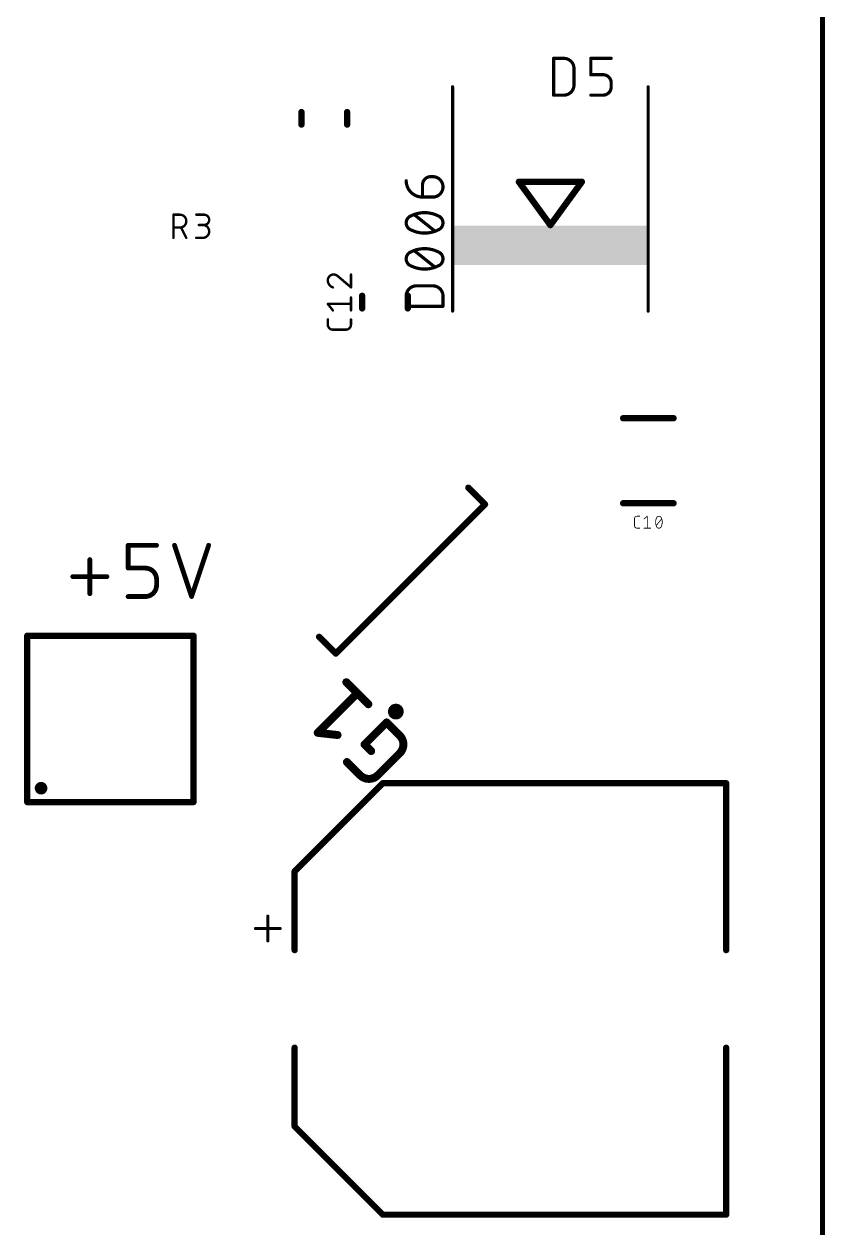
# Model space of a CAD drawing. Extents: x 0 to 95, y -1 to 127.
# Drawn here: x 69.65 to 95.08, y 43.53 to 81.75 of the extents above; entities that cross this region are included whole.
import ezdxf

# ---------------------------------------------------------------- set-up
doc = ezdxf.new("R2010")
doc.units = 0
doc.layers.add('21', color=253, linetype='CONTINUOUS')
doc.layers.add('25', color=253, linetype='CONTINUOUS')

# ---------------------------------------------------------------- blocks, each defined once
blk = doc.blocks.new('RECT')
blk.add_solid([(-0.5, -0.5), (0.5, -0.5), (-0.5, 0.5), (0.5, 0.5)])

msp = doc.modelspace()

# ---------------------------------------------------------------- linework, layer by layer
at = {"layer": '21'}
for points, const_width in [([(95, 100.4), (95, 1.4)], 0.1524), ([(83.255, 72.6394), (83.255, 79.7606)], 0.1016), ([(89.465, 72.6394), (89.465, 79.7606)], 0.1016), ([(78.4562, 78.96), (78.4562, 78.56)], 0.2), ([(79.9062, 78.96), (79.9062, 78.56)], 0.2), ([(85.36, 76.743), (86.36, 75.37)], 0.2032), ([(87.36, 76.743), (85.36, 76.743)], 0.2032), ([(86.36, 75.37), (87.36, 76.743)], 0.2032), ([(80.3831, 73.1253), (80.3831, 72.7253)], 0.2), ([(81.8331, 73.1253), (81.8331, 72.7253)], 0.2), ([(88.67, 69.2388), (90.27, 69.2388)], 0.2), ([(84.2852, 66.5024), (83.7549, 67.0327)], 0.2), ([(84.2852, 66.5024), (79.5476, 61.7648)], 0.2), ([(90.27, 66.5388), (88.67, 66.5388)], 0.2), ([(69.75, 62.33), (75.03, 62.33)], 0.2), ([(69.75, 57.05), (69.75, 62.33)], 0.2), ([(75.03, 62.33), (75.03, 57.05)], 0.2), ([(79.5476, 61.7648), (79.0173, 62.2951)], 0.2), ([(81.04, 57.65), (78.24, 54.85)], 0.2), ([(91.94, 57.65), (81.04, 57.65)], 0.2), ([(91.94, 57.65), (91.94, 52.35)], 0.2), ([(75.03, 57.05), (69.75, 57.05)], 0.2), ([(78.24, 54.85), (78.24, 52.35)], 0.2), ([(77.39, 52.6457), (77.39, 53.4246)], 0.1016), ([(77.0005, 53.0352), (77.7795, 53.0352)], 0.1016), ([(78.24, 46.75), (78.24, 49.25)], 0.2), ([(91.94, 43.95), (91.94, 49.25)], 0.2), ([(81.04, 43.95), (78.24, 46.75)], 0.2), ([(91.94, 43.95), (81.04, 43.95)], 0.2)]:
    msp.add_lwpolyline(points, dxfattribs=dict(at, const_width=const_width))
for points, const_width in [([(83.2804, 79.7606, 1), (83.2296, 79.7606)], 0.0508), ([(89.4904, 79.7606, 1), (89.4396, 79.7606)], 0.0508), ([(78.5062, 78.96, 1), (78.4062, 78.96)], 0.1), ([(79.9562, 78.96, 1), (79.8562, 78.96)], 0.1), ([(78.4062, 78.56, 1), (78.5062, 78.56)], 0.1), ([(79.8562, 78.56, 1), (79.9562, 78.56)], 0.1), ([(85.4011, 76.7729, 1), (85.3189, 76.7131)], 0.1016), ([(85.36, 76.7938, 1), (85.36, 76.6922)], 0.1016), ([(87.4011, 76.7131, 1), (87.3189, 76.7729)], 0.1016), ([(87.36, 76.6922, 1), (87.36, 76.7938)], 0.1016), ([(86.3189, 75.3999, 1), (86.4011, 75.3401)], 0.1016), ([(86.3189, 75.3401, 1), (86.4011, 75.3999)], 0.1016), ([(80.4331, 73.1253, 1), (80.3331, 73.1253)], 0.1), ([(81.8831, 73.1253, 1), (81.7831, 73.1253)], 0.1), ([(80.3331, 72.7253, 1), (80.4331, 72.7253)], 0.1), ([(81.7831, 72.7253, 1), (81.8831, 72.7253)], 0.1), ([(83.2296, 72.6394, 1), (83.2804, 72.6394)], 0.0508), ([(89.4396, 72.6394, 1), (89.4904, 72.6394)], 0.0508), ([(88.67, 69.2888, 1), (88.67, 69.1888)], 0.1), ([(90.27, 69.1888, 1), (90.27, 69.2888)], 0.1), ([(83.7902, 67.0681, 1), (83.7195, 66.9974)], 0.1), ([(84.3206, 66.4671, 1), (84.2498, 66.5378)], 0.1), ([(84.2498, 66.4671, 1), (84.3206, 66.5378)], 0.1), ([(88.67, 66.5888, 1), (88.67, 66.4888)], 0.1), ([(90.27, 66.4888, 1), (90.27, 66.5888)], 0.1), ([(69.75, 62.38, 1), (69.75, 62.28)], 0.1), ([(69.8, 62.33, 1), (69.7, 62.33)], 0.1), ([(75.08, 62.33, 1), (74.98, 62.33)], 0.1), ([(75.03, 62.28, 1), (75.03, 62.38)], 0.1), ([(79.0526, 62.3305, 1), (78.9819, 62.2598)], 0.1), ([(79.5122, 61.8001, 1), (79.5829, 61.7294)], 0.1), ([(79.5122, 61.7294, 1), (79.5829, 61.8001)], 0.1), ([(81.4532, 59.7978, 1), (81.4532, 60.0478, 1), (81.4532, 59.7978)], 0.25), ([(81.04, 57.7, 1), (81.04, 57.6)], 0.1), ([(81.0754, 57.6146, 1), (81.0046, 57.6854)], 0.1), ([(91.99, 57.65, 1), (91.89, 57.65)], 0.1), ([(91.94, 57.6, 1), (91.94, 57.7)], 0.1), ([(70.19, 57.39, 1), (70.19, 57.59, 1), (70.19, 57.39)], 0.2), ([(69.75, 57.1, 1), (69.75, 57)], 0.1), ([(69.7, 57.05, 1), (69.8, 57.05)], 0.1), ([(74.98, 57.05, 1), (75.08, 57.05)], 0.1), ([(75.03, 57, 1), (75.03, 57.1)], 0.1), ([(78.2046, 54.8854, 1), (78.2754, 54.8146)], 0.1), ([(78.29, 54.85, 1), (78.19, 54.85)], 0.1), ([(77.4154, 53.4246, 1), (77.3646, 53.4246)], 0.0508), ([(77.0005, 53.0606, 1), (77.0005, 53.0098)], 0.0508), ([(77.7795, 53.0098, 1), (77.7795, 53.0606)], 0.0508), ([(77.3646, 52.6457, 1), (77.4154, 52.6457)], 0.0508), ([(78.19, 52.35, 1), (78.29, 52.35)], 0.1), ([(91.89, 52.35, 1), (91.99, 52.35)], 0.1), ([(78.29, 49.25, 1), (78.19, 49.25)], 0.1), ([(91.99, 49.25, 1), (91.89, 49.25)], 0.1), ([(78.2754, 46.7854, 1), (78.2046, 46.7146)], 0.1), ([(78.19, 46.75, 1), (78.29, 46.75)], 0.1), ([(81.04, 44, 1), (81.04, 43.9)], 0.1), ([(81.0046, 43.9146, 1), (81.0754, 43.9854)], 0.1), ([(91.89, 43.95, 1), (91.99, 43.95)], 0.1), ([(91.94, 43.9, 1), (91.94, 44)], 0.1)]:
    msp.add_lwpolyline(points, format="xyb", dxfattribs=dict(at, const_width=const_width))
at = {"layer": '25'}
for points, const_width in [([(86.4609, 79.4958), (86.4609, 80.6642)], 0.1016), ([(86.4609, 80.6642), (86.7854, 80.6642)], 0.1016), ([(87.642, 80.1449), (87.642, 80.6642)], 0.1016), ([(87.642, 80.6642), (88.2911, 80.6642)], 0.1016), ([(87.11, 80.3396), (87.11, 79.8204)], 0.1016), ([(88.0315, 80.1449), (87.642, 80.1449)], 0.1016), ([(88.2911, 79.7554), (88.2911, 79.8853)], 0.1016), ([(86.7854, 79.4958), (86.4609, 79.4958)], 0.1016), ([(87.642, 79.4958), (88.0315, 79.4958)], 0.1016), ([(82.5607, 76.908), (82.6256, 76.908)], 0.1016), ([(82.3011, 76.2589), (82.3011, 76.6484)], 0.1016), ([(82.6256, 76.2589), (82.3011, 76.2589)], 0.1016), ([(74.3913, 74.9641), (74.3913, 75.7007)], 0.0762), ([(74.3913, 75.7007), (74.5959, 75.7007)], 0.0762), ([(75.1177, 75.7007), (75.3632, 75.7007)], 0.0762), ([(82.6906, 75.1808), (82.0414, 75.7001)], 0.1016), ([(74.5959, 75.2915), (74.3913, 75.2915)], 0.0762), ([(74.8005, 74.9641), (74.6368, 75.2915)], 0.0762), ([(75.3632, 75.3733), (75.1995, 75.3733)], 0.0762), ([(75.1177, 74.9641), (75.3223, 74.9641)], 0.0762), ([(82.6906, 74.0378), (82.0414, 74.5571)], 0.1016), ([(79.6203, 73.7402), (80.0295, 73.3924)], 0.0762), ([(80.0295, 73.3924), (80.0295, 73.8016)], 0.0762), ([(82.1064, 73.4409), (82.6256, 73.4409)], 0.1016), ([(80.0295, 72.6609), (80.0295, 73.0701)], 0.0762), ([(81.7818, 72.7918), (81.7818, 73.1164)], 0.1016), ([(82.9502, 73.1164), (82.9502, 72.7918)], 0.1016), ([(79.4566, 72.6609), (79.2929, 72.8655)], 0.0762), ([(79.2929, 72.8655), (80.0295, 72.8655)], 0.0762), ([(82.9502, 72.7918), (81.7818, 72.7918)], 0.1016), ([(79.2929, 72.2127), (79.2929, 72.3763)], 0.0762), ([(80.0295, 72.3763), (80.0295, 72.2127)], 0.0762), ([(79.8658, 72.049), (79.4566, 72.049)], 0.0762), ([(89.1131, 66.1261), (89.1977, 66.1261)], 0.0254), ([(89.3342, 66.0414), (89.44, 66.1261)], 0.0254), ([(89.44, 66.1261), (89.44, 65.7451)], 0.0254), ([(89.0284, 65.8298), (89.0284, 66.0414)], 0.0254), ([(89.1977, 65.7451), (89.1131, 65.7451)], 0.0254), ([(89.3342, 65.7451), (89.5458, 65.7451)], 0.0254), ([(89.7211, 65.8298), (89.8904, 66.0414)], 0.0254), ([(72.9538, 64.4793), (72.9538, 65.2018)], 0.1524), ([(72.9538, 65.2018), (73.8569, 65.2018)], 0.1524), ([(74.4267, 65.2018), (74.9685, 63.5762)], 0.1524), ([(74.9685, 63.5762), (75.5104, 65.2018)], 0.1524), ([(71.7381, 63.6665), (71.7381, 64.7502)], 0.1524), ([(71.1962, 64.2084), (72.2799, 64.2084)], 0.1524), ([(73.4957, 64.4793), (72.9538, 64.4793)], 0.1524), ([(73.8569, 63.9374), (73.8569, 64.1181)], 0.1524), ([(72.9538, 63.5762), (73.4957, 63.5762)], 0.1524), ([(80.58, 60.1568), (79.8815, 60.8553)], 0.254), ([(78.9735, 59.2488), (80.2307, 60.506)], 0.254), ([(80.4601, 58.8798), (81.1585, 59.5783)], 0.254), ([(81.1585, 59.5783), (81.5776, 59.1592)], 0.254), ([(79.6021, 59.179), (78.9735, 59.2488)], 0.254), ([(80.6696, 58.6703), (80.4601, 58.8798)], 0.254), ([(81.5776, 58.6004), (80.8791, 57.9019)], 0.254), ([(80.3204, 57.9019), (79.9013, 58.321)], 0.254)]:
    msp.add_lwpolyline(points, dxfattribs=dict(at, const_width=const_width))
for points, const_width in [([(86.4863, 80.6642, 1), (86.4355, 80.6642)], 0.0508), ([(86.4609, 80.6896, 1), (86.4609, 80.6388)], 0.0508), ([(87.11, 80.3396, 0.4142), (86.7854, 80.6642)], 0.1016), ([(86.7854, 80.6896, 1), (86.7854, 80.6388)], 0.0508), ([(86.7854, 80.6388, 1), (86.7854, 80.6896)], 0.0508), ([(87.6674, 80.6642, 1), (87.6166, 80.6642)], 0.0508), ([(87.642, 80.6896, 1), (87.642, 80.6388)], 0.0508), ([(88.2911, 80.6388, 1), (88.2911, 80.6896)], 0.0508), ([(87.1354, 80.3396, 1), (87.0846, 80.3396)], 0.0508), ([(87.0846, 80.3396, 1), (87.1354, 80.3396)], 0.0508), ([(87.642, 80.1703, 1), (87.642, 80.1195)], 0.0508), ([(87.6166, 80.1449, 1), (87.6674, 80.1449)], 0.0508), ([(88.2911, 79.8853, 0.4142), (88.0315, 80.1449)], 0.1016), ([(88.0315, 80.1703, 1), (88.0315, 80.1195)], 0.0508), ([(88.0315, 80.1195, 1), (88.0315, 80.1703)], 0.0508), ([(88.3165, 79.8853, 1), (88.2657, 79.8853)], 0.0508), ([(88.2657, 79.8853, 1), (88.3165, 79.8853)], 0.0508), ([(86.4609, 79.5212, 1), (86.4609, 79.4704)], 0.0508), ([(86.4355, 79.4958, 1), (86.4863, 79.4958)], 0.0508), ([(86.7854, 79.4958, 0.4142), (87.11, 79.8204)], 0.1016), ([(86.7855, 79.5212, 1), (86.7854, 79.4704)], 0.0508), ([(86.7854, 79.4704, 1), (86.7854, 79.5212)], 0.0508), ([(87.1354, 79.8204, 1), (87.0846, 79.8204)], 0.0508), ([(87.0846, 79.8204, 1), (87.1354, 79.8204)], 0.0508), ([(87.642, 79.5212, 1), (87.642, 79.4704)], 0.0508), ([(88.0315, 79.4958, 0.4142), (88.2911, 79.7554)], 0.1016), ([(88.0315, 79.5212, 1), (88.0315, 79.4704)], 0.0508), ([(88.0315, 79.4704, 1), (88.0315, 79.5212)], 0.0508), ([(88.3165, 79.7554, 1), (88.2657, 79.7554)], 0.0508), ([(88.2657, 79.7554, 1), (88.3165, 79.7554)], 0.0508), ([(82.5607, 76.908, 0.4142), (82.3011, 76.6484)], 0.1016), ([(82.5607, 76.9334, 1), (82.5607, 76.8826)], 0.0508), ([(82.5607, 76.8826, 1), (82.5607, 76.9334)], 0.0508), ([(82.6256, 76.2589, 1), (82.6256, 76.908)], 0.1016), ([(82.6256, 76.9334, 1), (82.6256, 76.8826)], 0.0508), ([(82.6256, 76.8826, 1), (82.6256, 76.9334)], 0.0508), ([(81.7818, 76.7782, 0.4142), (82.3011, 76.2589)], 0.1016), ([(81.8072, 76.7782, 1), (81.7564, 76.7782)], 0.0508), ([(82.3265, 76.6484, 1), (82.2757, 76.6484)], 0.0508), ([(82.2757, 76.6484, 1), (82.3265, 76.6484)], 0.0508), ([(82.3011, 76.2843, 1), (82.3011, 76.2335)], 0.0508), ([(82.2757, 76.2589, 1), (82.3265, 76.2589)], 0.0508), ([(82.3011, 76.2335, 1), (82.3011, 76.2843)], 0.0508), ([(82.6256, 76.2843, 1), (82.6256, 76.2335)], 0.0508), ([(82.6256, 76.2335, 1), (82.6256, 76.2843)], 0.0508), ([(74.4103, 75.7007, 1), (74.3722, 75.7007)], 0.0381), ([(74.3913, 75.7197, 1), (74.3913, 75.6817)], 0.0381), ([(74.5959, 75.2915, 1), (74.5959, 75.7007)], 0.0762), ([(74.5959, 75.7197, 1), (74.5959, 75.6817)], 0.0381), ([(74.5959, 75.6817, 1), (74.5959, 75.7197)], 0.0381), ([(75.1177, 75.7197, 1), (75.1177, 75.6817)], 0.0381), ([(75.3632, 75.3733, 1), (75.3632, 75.7007)], 0.0762), ([(75.3632, 75.7197, 1), (75.3632, 75.6817)], 0.0381), ([(75.3632, 75.6817, 1), (75.3632, 75.7197)], 0.0381), ([(81.9441, 75.6676, 0.3205), (81.7818, 75.4404)], 0.1016), ([(81.9329, 75.6905, 1), (81.9552, 75.6448)], 0.0508), ([(82.366, 75.765, 0.1139), (81.9441, 75.6676)], 0.1016), ([(81.9523, 75.6436, 1), (81.9358, 75.6917)], 0.0508), ([(82.0573, 75.7199, 1), (82.0256, 75.6803)], 0.0508), ([(82.7879, 75.6676, 0.1139), (82.366, 75.765)], 0.1016), ([(82.366, 75.7904, 1), (82.366, 75.7396)], 0.0508), ([(82.366, 75.7396, 1), (82.366, 75.7904)], 0.0508), ([(82.7962, 75.6917, 1), (82.7797, 75.6436)], 0.0508), ([(82.9502, 75.4404, 0.3205), (82.7879, 75.6676)], 0.1016), ([(82.7768, 75.6448, 1), (82.7991, 75.6905)], 0.0508), ([(74.3913, 75.3105, 1), (74.3913, 75.2724)], 0.0381), ([(74.5959, 75.3105, 1), (74.5959, 75.2724)], 0.0381), ([(74.5959, 75.2724, 1), (74.5959, 75.3105)], 0.0381), ([(74.6538, 75.3, 1), (74.6198, 75.283)], 0.0381), ([(75.1995, 75.3924, 1), (75.1995, 75.3543)], 0.0381), ([(75.3223, 74.9641, 1), (75.3223, 75.3733)], 0.0762), ([(75.3223, 75.3924, 1), (75.3223, 75.3543)], 0.0381), ([(75.3632, 75.3924, 1), (75.3632, 75.3543)], 0.0381), ([(75.3632, 75.3543, 1), (75.3632, 75.3924)], 0.0381), ([(81.7818, 75.4404, 0.3205), (81.9441, 75.2133)], 0.1016), ([(81.8072, 75.4404, 1), (81.7564, 75.4404)], 0.0508), ([(81.7564, 75.4404, 1), (81.8072, 75.4404)], 0.0508), ([(82.7879, 75.2133, 0.3205), (82.9502, 75.4404)], 0.1016), ([(82.9756, 75.4404, 1), (82.9248, 75.4404)], 0.0508), ([(82.9248, 75.4404, 1), (82.9756, 75.4404)], 0.0508), ([(74.3722, 74.9641, 1), (74.4103, 74.9641)], 0.0381), ([(74.7835, 74.9556, 1), (74.8175, 74.9726)], 0.0381), ([(75.1177, 74.9831, 1), (75.1177, 74.9451)], 0.0381), ([(75.3223, 74.9831, 1), (75.3223, 74.9451)], 0.0381), ([(75.3223, 74.9451, 1), (75.3223, 74.9831)], 0.0381), ([(81.9552, 75.2361, 1), (81.9329, 75.1904)], 0.0508), ([(81.9441, 75.2133, 0.1139), (82.366, 75.1159)], 0.1016), ([(81.9358, 75.1892, 1), (81.9523, 75.2373)], 0.0508), ([(82.366, 75.1159, 0.1139), (82.7879, 75.2133)], 0.1016), ([(82.366, 75.1413, 1), (82.366, 75.0905)], 0.0508), ([(82.366, 75.0905, 1), (82.366, 75.1413)], 0.0508), ([(82.6747, 75.161, 1), (82.7064, 75.2006)], 0.0508), ([(82.7797, 75.2373, 1), (82.7962, 75.1892)], 0.0508), ([(82.7991, 75.1904, 1), (82.7768, 75.2361)], 0.0508), ([(81.9441, 74.5246, 0.3205), (81.7818, 74.2974)], 0.1016), ([(81.9329, 74.5475, 1), (81.9552, 74.5018)], 0.0508), ([(82.366, 74.622, 0.1139), (81.9441, 74.5246)], 0.1016), ([(81.9523, 74.5006, 1), (81.9358, 74.5487)], 0.0508), ([(82.0573, 74.5769, 1), (82.0256, 74.5373)], 0.0508), ([(82.7879, 74.5246, 0.1139), (82.366, 74.622)], 0.1016), ([(82.366, 74.6474, 1), (82.366, 74.5966)], 0.0508), ([(82.366, 74.5966, 1), (82.366, 74.6474)], 0.0508), ([(82.7962, 74.5487, 1), (82.7797, 74.5006)], 0.0508), ([(82.9502, 74.2974, 0.3205), (82.7879, 74.5246)], 0.1016), ([(82.7768, 74.5018, 1), (82.7991, 74.5475)], 0.0508), ([(81.8072, 74.2974, 1), (81.7564, 74.2975)], 0.0508), ([(81.7818, 74.2974, 0.3205), (81.9441, 74.0703)], 0.1016), ([(81.7564, 74.2974, 1), (81.8072, 74.2975)], 0.0508), ([(82.7879, 74.0703, 0.3205), (82.9502, 74.2974)], 0.1016), ([(82.9756, 74.2974, 1), (82.9248, 74.2975)], 0.0508), ([(82.9248, 74.2974, 1), (82.9756, 74.2975)], 0.0508), ([(79.4771, 73.8016, 0.4142), (79.2929, 73.6175)], 0.0762), ([(79.6203, 73.7402, 0.2053), (79.4771, 73.8016)], 0.0762), ([(79.4771, 73.8207, 1), (79.4771, 73.7826)], 0.0381), ([(79.4771, 73.7826, 1), (79.4771, 73.8207)], 0.0381), ([(79.6326, 73.7548, 1), (79.608, 73.7257)], 0.0381), ([(79.6065, 73.7271, 1), (79.6341, 73.7534)], 0.0381), ([(80.0486, 73.8016, 1), (80.0105, 73.8016)], 0.0381), ([(81.9552, 74.0931, 1), (81.9329, 74.0474)], 0.0508), ([(81.9441, 74.0703, 0.1139), (82.366, 73.9729)], 0.1016), ([(81.9358, 74.0462, 1), (81.9523, 74.0943)], 0.0508), ([(82.366, 73.9729, 0.1139), (82.7879, 74.0703)], 0.1016), ([(82.366, 73.9983, 1), (82.366, 73.9475)], 0.0508), ([(82.366, 73.9475, 1), (82.366, 73.9983)], 0.0508), ([(82.6747, 74.018, 1), (82.7064, 74.0576)], 0.0508), ([(82.7797, 74.0943, 1), (82.7962, 74.0462)], 0.0508), ([(82.7991, 74.0474, 1), (82.7768, 74.0931)], 0.0508), ([(79.2929, 73.6175, 0.3252), (79.4566, 73.3924)], 0.0762), ([(79.312, 73.6175, 1), (79.2739, 73.6175)], 0.0381), ([(79.2739, 73.6175, 1), (79.312, 73.6175)], 0.0381), ([(79.4507, 73.3743, 1), (79.4625, 73.4105)], 0.0381), ([(80.0105, 73.3924, 1), (80.0486, 73.3924)], 0.0381), ([(80.0172, 73.3779, 1), (80.0419, 73.4069)], 0.0381), ([(82.1064, 73.4409, 0.4142), (81.7818, 73.1164)], 0.1016), ([(82.1064, 73.4663, 1), (82.1064, 73.4155)], 0.0508), ([(82.1064, 73.4155, 1), (82.1064, 73.4663)], 0.0508), ([(82.9502, 73.1164, 0.4142), (82.6256, 73.4409)], 0.1016), ([(82.6256, 73.4663, 1), (82.6256, 73.4155)], 0.0508), ([(82.6256, 73.4155, 1), (82.6256, 73.4663)], 0.0508), ([(80.0486, 73.0701, 1), (80.0105, 73.0701)], 0.0381), ([(81.8072, 73.1164, 1), (81.7564, 73.1164)], 0.0508), ([(81.7564, 73.1164, 1), (81.8072, 73.1164)], 0.0508), ([(82.9756, 73.1164, 1), (82.9248, 73.1164)], 0.0508), ([(82.9248, 73.1164, 1), (82.9756, 73.1164)], 0.0508), ([(79.3078, 72.8774, 1), (79.278, 72.8536)], 0.0381), ([(79.2929, 72.8845, 1), (79.2929, 72.8464)], 0.0381), ([(79.4417, 72.649, 1), (79.4715, 72.6728)], 0.0381), ([(80.0105, 72.6609, 1), (80.0486, 72.6609)], 0.0381), ([(80.0295, 72.8464, 1), (80.0295, 72.8845)], 0.0381), ([(81.7818, 72.8172, 1), (81.7818, 72.7664)], 0.0508), ([(81.7564, 72.7918, 1), (81.8072, 72.7918)], 0.0508), ([(82.9248, 72.7918, 1), (82.9756, 72.7918)], 0.0508), ([(82.9502, 72.7664, 1), (82.9502, 72.8172)], 0.0508), ([(79.2929, 72.2127, 0.4142), (79.4566, 72.049)], 0.0762), ([(79.312, 72.3763, 1), (79.2739, 72.3763)], 0.0381), ([(79.312, 72.2127, 1), (79.2739, 72.2127)], 0.0381), ([(79.8658, 72.049, 0.4142), (80.0295, 72.2127)], 0.0762), ([(80.0486, 72.3763, 1), (80.0105, 72.3763)], 0.0381), ([(80.0486, 72.2127, 1), (80.0105, 72.2127)], 0.0381), ([(79.2739, 72.2127, 1), (79.312, 72.2127)], 0.0381), ([(79.4566, 72.068, 1), (79.4566, 72.0299)], 0.0381), ([(79.4566, 72.0299, 1), (79.4566, 72.068)], 0.0381), ([(79.8658, 72.068, 1), (79.8658, 72.0299)], 0.0381), ([(79.8658, 72.0299, 1), (79.8658, 72.068)], 0.0381), ([(80.0105, 72.2127, 1), (80.0486, 72.2127)], 0.0381), ([(89.1131, 66.1261, 0.4142), (89.0284, 66.0414)], 0.0254), ([(89.1131, 66.1325, 1), (89.1131, 66.1198)], 0.0127), ([(89.1131, 66.1198, 1), (89.1131, 66.1324)], 0.0127), ([(89.1977, 66.1198, 1), (89.1977, 66.1325)], 0.0127), ([(89.4463, 66.1261, 1), (89.4336, 66.1261)], 0.0127), ([(89.444, 66.1211, 1), (89.436, 66.1311)], 0.0127), ([(89.8058, 66.1261, 0.3205), (89.7317, 66.0732)], 0.0254), ([(89.8798, 66.0732, 0.3205), (89.8058, 66.1261)], 0.0254), ([(89.8057, 66.1324, 1), (89.8058, 66.1198)], 0.0127), ([(89.8057, 66.1198, 1), (89.8058, 66.1325)], 0.0127), ([(89.0348, 66.0414, 1), (89.0221, 66.0414)], 0.0127), ([(89.0221, 66.0414, 1), (89.0348, 66.0414)], 0.0127), ([(89.0284, 65.8298, 0.4142), (89.1131, 65.7451)], 0.0254), ([(89.0348, 65.8298, 1), (89.0221, 65.8298)], 0.0127), ([(89.0221, 65.8298, 1), (89.0348, 65.8298)], 0.0127), ([(89.1131, 65.7515, 1), (89.1131, 65.7388)], 0.0127), ([(89.1131, 65.7388, 1), (89.1131, 65.7515)], 0.0127), ([(89.1977, 65.7388, 1), (89.1977, 65.7515)], 0.0127), ([(89.3302, 66.0464, 1), (89.3381, 66.0365)], 0.0127), ([(89.3342, 65.7515, 1), (89.3342, 65.7388)], 0.0127), ([(89.4336, 65.7451, 1), (89.4463, 65.7451)], 0.0127), ([(89.5458, 65.7388, 1), (89.5458, 65.7515)], 0.0127), ([(89.7317, 66.0732, 0.1139), (89.6999, 65.9356)], 0.0254), ([(89.6999, 65.9356, 0.1139), (89.7317, 65.798)], 0.0254), ([(89.7063, 65.9356, 1), (89.6936, 65.9356)], 0.0127), ([(89.6936, 65.9356, 1), (89.7063, 65.9356)], 0.0127), ([(89.7161, 65.8337, 1), (89.726, 65.8258)], 0.0127), ([(89.7257, 66.0752, 1), (89.7377, 66.0711)], 0.0127), ([(89.7317, 65.798, 0.3205), (89.8058, 65.7451)], 0.0254), ([(89.7377, 65.8001, 1), (89.7257, 65.796)], 0.0127), ([(89.7374, 66.0704, 1), (89.726, 66.076)], 0.0127), ([(89.726, 65.7952, 1), (89.7374, 65.8008)], 0.0127), ([(89.8058, 65.7451, 0.3205), (89.8798, 65.798)], 0.0254), ([(89.8057, 65.7514, 1), (89.8058, 65.7388)], 0.0127), ([(89.8058, 65.7388, 1), (89.8057, 65.7514)], 0.0127), ([(89.9116, 65.9356, 0.1139), (89.8798, 66.0732)], 0.0254), ([(89.8855, 66.076, 1), (89.8741, 66.0704)], 0.0127), ([(89.8798, 65.798, 0.1139), (89.9116, 65.9356)], 0.0254), ([(89.8741, 65.8008, 1), (89.8855, 65.7952)], 0.0127), ([(89.8738, 66.0711, 1), (89.8858, 66.0752)], 0.0127), ([(89.8858, 65.796, 1), (89.8738, 65.8001)], 0.0127), ([(89.8954, 66.0375, 1), (89.8855, 66.0454)], 0.0127), ([(89.9179, 65.9356, 1), (89.9052, 65.9356)], 0.0127), ([(89.9052, 65.9356, 1), (89.9179, 65.9356)], 0.0127), ([(72.9919, 65.2018, 1), (72.9157, 65.2018)], 0.0762), ([(72.9538, 65.2399, 1), (72.9538, 65.1637)], 0.0762), ([(73.8569, 65.1637, 1), (73.8569, 65.2399)], 0.0762), ([(74.4628, 65.2138, 1), (74.3905, 65.1898)], 0.0762), ([(75.5465, 65.1898, 1), (75.4742, 65.2138)], 0.0762), ([(71.7762, 64.7502, 1), (71.7, 64.7502)], 0.0762), ([(71.1962, 64.2465, 1), (71.1962, 64.1703)], 0.0762), ([(72.2799, 64.1703, 1), (72.2799, 64.2465)], 0.0762), ([(72.9538, 64.5174, 1), (72.9538, 64.4412)], 0.0762), ([(72.9157, 64.4793, 1), (72.9919, 64.4793)], 0.0762), ([(73.8569, 64.1181, 0.4142), (73.4957, 64.4793)], 0.1524), ([(73.4957, 64.5174, 1), (73.4957, 64.4412)], 0.0762), ([(73.4957, 64.4412, 1), (73.4957, 64.5174)], 0.0762), ([(73.4957, 63.5762, 0.4142), (73.8569, 63.9374)], 0.1524), ([(73.895, 64.1181, 1), (73.8188, 64.1181)], 0.0762), ([(73.8188, 64.1181, 1), (73.895, 64.1181)], 0.0762), ([(73.895, 63.9374, 1), (73.8188, 63.9374)], 0.0762), ([(73.8188, 63.9374, 1), (73.895, 63.9374)], 0.0762), ([(71.7, 63.6665, 1), (71.7762, 63.6665)], 0.0762), ([(72.9538, 63.6143, 1), (72.9538, 63.5381)], 0.0762), ([(73.4957, 63.6143, 1), (73.4957, 63.5381)], 0.0762), ([(73.4957, 63.5381, 1), (73.4957, 63.6143)], 0.0762), ([(74.9324, 63.5882, 1), (75.0047, 63.5642)], 0.0762), ([(74.9324, 63.5642, 1), (75.0047, 63.5882)], 0.0762), ([(79.9264, 60.9002, 1), (79.8366, 60.8104)], 0.127), ([(80.2756, 60.4611, 1), (80.1858, 60.5509)], 0.127), ([(80.5351, 60.1119, 1), (80.6249, 60.2017)], 0.127), ([(81.2034, 59.6232, 1), (81.1136, 59.5334)], 0.127), ([(81.2034, 59.5334, 1), (81.1136, 59.6232)], 0.127), ([(78.9805, 59.3119, 1), (78.9665, 59.1857)], 0.127), ([(78.9286, 59.2937, 1), (79.0184, 59.2039)], 0.127), ([(79.5951, 59.1158, 1), (79.6091, 59.2421)], 0.127), ([(81.5776, 58.6004, 0.4142), (81.5776, 59.1592)], 0.254), ([(81.6225, 59.2041, 1), (81.5327, 59.1143)], 0.127), ([(81.5327, 59.1143, 1), (81.6225, 59.2041)], 0.127), ([(80.505, 58.9247, 1), (80.4152, 58.8349)], 0.127), ([(80.4152, 58.9247, 1), (80.505, 58.8349)], 0.127), ([(80.6247, 58.6254, 1), (80.7145, 58.7152)], 0.127), ([(81.5327, 58.6453, 1), (81.6225, 58.5555)], 0.127), ([(81.6225, 58.5555, 1), (81.5327, 58.6453)], 0.127), ([(79.9462, 58.3659, 1), (79.8564, 58.2761)], 0.127), ([(80.3204, 57.9019, 0.4142), (80.8791, 57.9019)], 0.254), ([(80.3653, 57.9468, 1), (80.2755, 57.857)], 0.127), ([(80.2755, 57.857, 1), (80.3653, 57.9468)], 0.127), ([(80.8342, 57.9468, 1), (80.924, 57.857)], 0.127), ([(80.924, 57.857, 1), (80.8342, 57.9468)], 0.127)]:
    msp.add_lwpolyline(points, format="xyb", dxfattribs=dict(at, const_width=const_width))

# ---------------------------------------------------------------- block references
at = {"layer": '21', "xscale": 1.25, "yscale": 6.2, "rotation": 90}
msp.add_blockref('RECT', (86.36, 74.725), dxfattribs=at)

doc.saveas('drawing.dxf')
